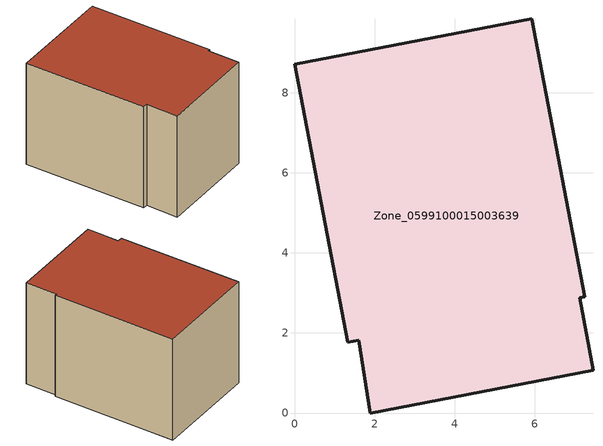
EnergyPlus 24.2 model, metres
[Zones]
Zone_0599100015003639
 floor ground (C_G): 0,8.71 5.93,9.85 7.26,2.9 7.13,2.88 7.46,1.07 1.89,0 1.6,1.82 1.33,1.77 z1.09
 wall outside (C_F): 5.93,9.85 0,8.71 1.33,1.77 1.6,1.82 1.89,0 7.46,1.07 7.13,2.88 7.26,2.9 5.93,9.85 z1.09:7.25
 roof outside (C_R): 7.46,1.07 7.13,2.88 7.26,2.9 5.93,9.85 0,8.71 1.33,1.77 1.6,1.82 1.89,0 z7.25
[BUILDING]
Pand.0599100015003639: North Axis=0; Terrain=City; Loads Convergence Tolerance Value=0.04; Temperature Convergence Tolerance Value=0.4; Solar Distribution=FullExterior; Maximum Number of Warmup Days=25; Minimum Number of Warmup Days=1
[Site:Location]
Rotterdam.The.Hague.AP_ZH_NLD Design_Conditions: Latitude=51.96; Longitude=4.45; Time Zone=1; Elevation=-4.5
[SITE:GROUNDTEMPERATURE:BUILDINGSURFACE]
18, 18, 18, 18, 18, 18, 18, 18, 18, 18, 18, 18
[MATERIAL] Thermal Absorptance=0.9; Solar Absorptance=0.7; Visible Absorptance=0.7
Name | Roughness | Thickness | Conductivity | Density | Specific Heat
G.TI.1946-1964 | MediumSmooth | 0.15 | 1 | 540 | 1210
F.TI.1946-1964 | Rough | 0.3 | 0.857143 | 1920 | 840
R.TI.1946-1964 | MediumRough | 0.2 | 0.277778 | 1500 | 1000
[CONSTRUCTION]
C_G: G.TI.1946-1964
C_F: F.TI.1946-1964
C_R: R.TI.1946-1964
[ZONE]
Zone_0599100015003639: Type=1; Multiplier=1; Ceiling Height=Autocalculate; Volume=Autocalculate; Floor Area=autocalculate; Part of Total Floor Area=Yes
[ZONEINFILTRATION:DESIGNFLOWRATE]
Infil_Zone_0599100015003639: Zone or ZoneList or Space or SpaceList=Zone_0599100015003639; Schedule=AlwaysOn; Design Flow Rate Calculation Method=Flow/Area; Flow Rate per Floor Area=0.003; Constant Term Coefficient=1; Temperature Term Coefficient=0; Velocity Term Coefficient=0; Velocity Squared Term Coefficient=0
[HVACTEMPLATE:ZONE:IDEALLOADSAIRSYSTEM]
Zone_0599100015003639: Maximum Heating Supply Air Temperature=50; Minimum Cooling Supply Air Temperature=13; Maximum Heating Supply Air Humidity Ratio=0.0156; Minimum Cooling Supply Air Humidity Ratio=0.0077; Heating Limit=NoLimit; Cooling Limit=NoLimit; Dehumidification Control Type=ConstantSensibleHeatRatio; Cooling Sensible Heat Ratio=0.7; Dehumidification Setpoint=60; Humidification Control Type=None; Humidification Setpoint=30; Outdoor Air Method=None; Outdoor Air Flow Rate per Person=0.00944; Outdoor Air Flow Rate per Zone Floor Area=0; Outdoor Air Flow Rate per Zone=0; Demand Controlled Ventilation Type=None; Outdoor Air Economizer Type=NoEconomizer; Heat Recovery Type=None; Sensible Heat Recovery Effectiveness=0.7; Latent Heat Recovery Effectiveness=0.65
[ZONECONTROL:THERMOSTAT]
ThermostatControl_Zone_0599100015003639: Zone or ZoneList=Zone_0599100015003639; Control Type Schedule=DualSetpointControlType; Control 1=Thermostat_Zone_0599100015003639; Temperature Difference Between Cutout And Setpoint=0
[THERMOSTATSETPOINT:DUALSETPOINT]
Thermostat_Zone_0599100015003639: Heating Setpoint Temperature Schedule=HeatingSetpoint_Zone_0599100015003639; Cooling Setpoint Temperature Schedule=CoolingSetpoint_Zone_0599100015003639
[SCHEDULE:COMPACT]
HeatingSetpoint_Zone_0599100015003639: Through: 12/31, For: AllDays, Until: 24:00, 21
CoolingSetpoint_Zone_0599100015003639: Through: 12/31, For: AllDays, Until: 24:00, 24
DualSetpointControlType: Through: 12/31, For: AllDays, Until: 24:00, 4
AlwaysOn: Through: 12/31, For: AllDays, Until: 24:00, 1
